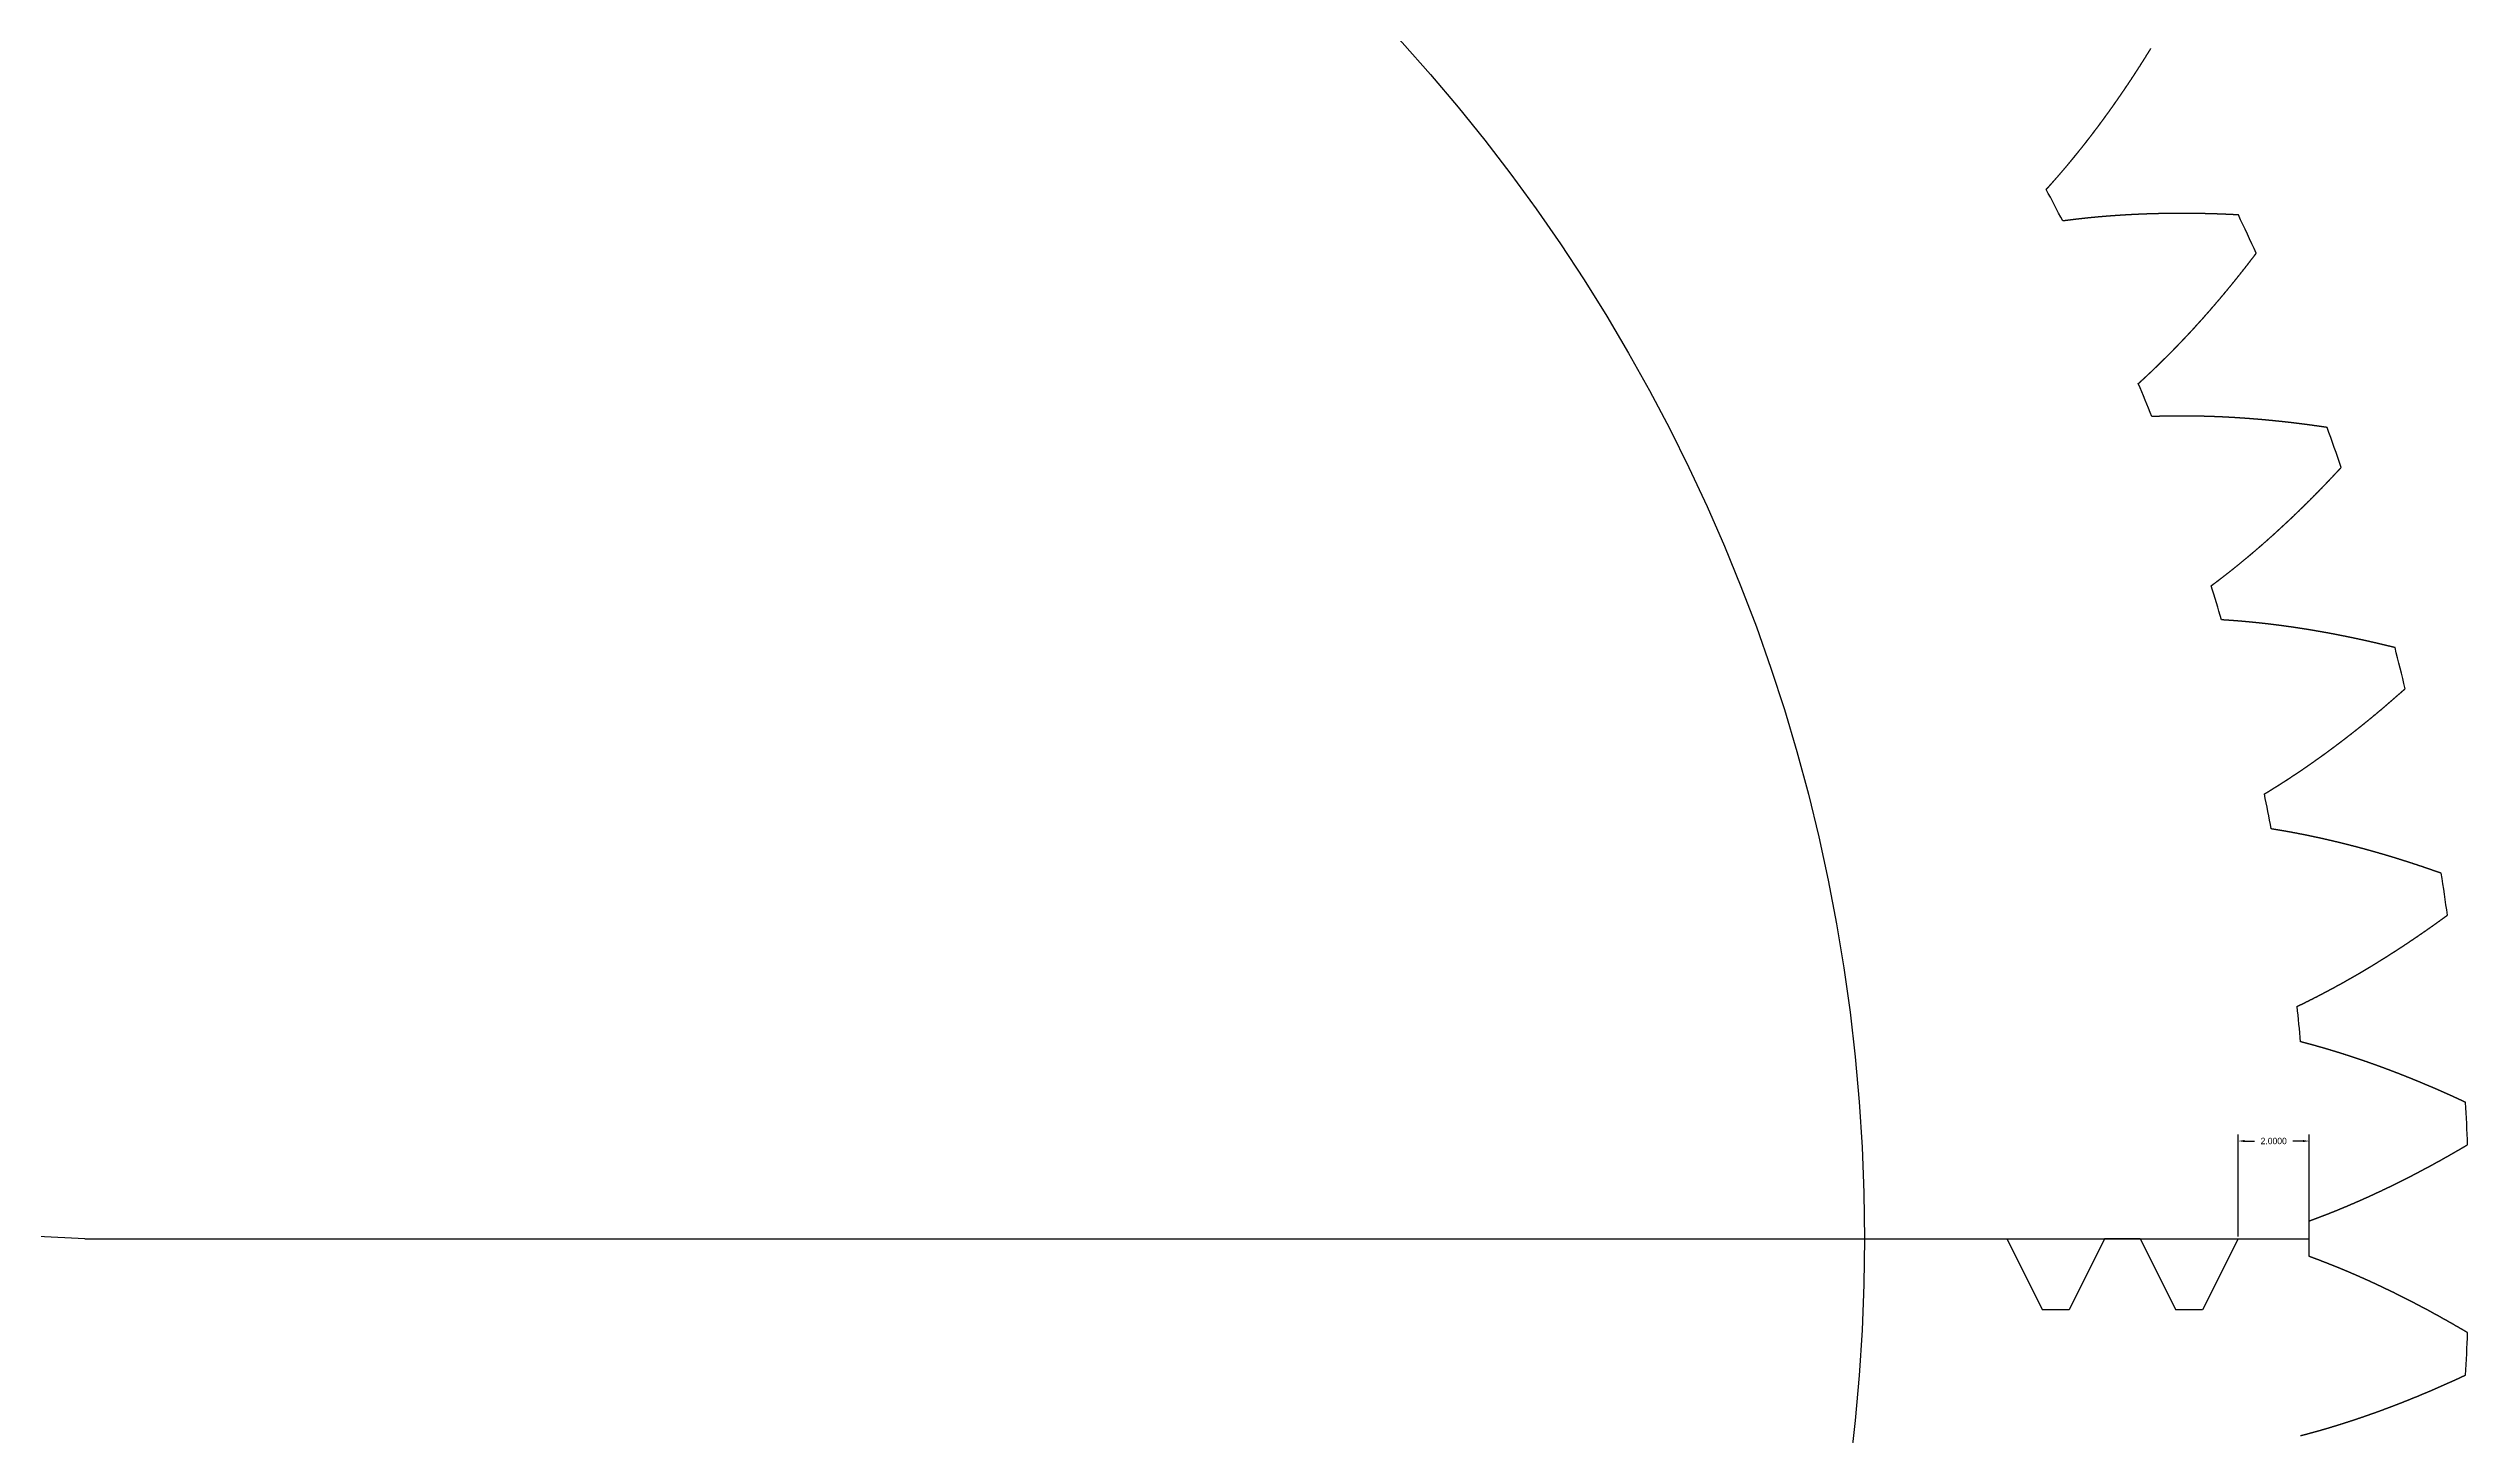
# Model space of a CAD drawing. Header units: millimetres. Extents: x -106 to 415, y -206 to 191.
# Drawn here: x 347 to 414.9, y 118.5 to 157.4 of the extents above; entities that cross this region are included whole.
import ezdxf

# ---------------------------------------------------------------- set-up
doc = ezdxf.new("R2010")
doc.units = ezdxf.units.MM
doc.header["$MEASUREMENT"] = 0
doc.dimstyles.get("Standard").update_dxf_attribs({"dimtxt": 0.18, "dimasz": 0.18, "dimexe": 0.18, "dimexo": 0.0625, "dimgap": 0.09, "dimtad": 0, "dimtih": 1, "dimtoh": 1, "dimdec": 4, "dimzin": 0, "dimdsep": 46, "dimtxsty": 'Standard', "dimcen": 0.09, "dimadec": 0, "dimazin": 0, "dimtfac": 1, "dimtdec": 4, "dimtofl": 0, "dimtmove": 0, "dimatfit": 3, "dimfxl": 1, "dimtolj": 1, "dimtzin": 0, "dimarcsym": 0})

# ---------------------------------------------------------------- blocks, each defined once
blk = doc.blocks.new('*D12')
at = {"color": 0, "linetype": 'Continuous', "lineweight": -2, "transparency": 16777216}
for p, q in [((408.5, 124.055), (408.5, 126.917)), ((408.68, 126.737), (408.964, 126.737)), ((410.32, 126.737), (410.036, 126.737)), ((410.5, 124.055), (410.5, 126.917))]:
    blk.add_line(p, q, dxfattribs=at)
at = {"color": 0, "linetype": 'Continuous', "transparency": 16777216}
for points in [[(408.68, 126.767), (408.68, 126.707), (408.5, 126.737)], [(410.32, 126.767), (410.32, 126.707), (410.5, 126.737)]]:
    blk.add_solid(points, dxfattribs=at)
at = {"layer": 'Defpoints', "color": 0, "linetype": 'Continuous', "transparency": 16777216}
for p in [(408.5, 126.737), (408.5, 123.992), (410.5, 123.992)]:
    blk.add_point(p, dxfattribs=at)
at = {"color": 0, "linetype": 'Continuous', "transparency": 16777216, "insert": (409.5, 126.737), "char_height": 0.18, "attachment_point": 5}
blk.add_mtext('\\A1;2.0000', dxfattribs=at)

msp = doc.modelspace()

# ---------------------------------------------------------------- linework, layer by layer
at = {"linetype": 'Continuous'}
for p, q in [((348, 123.99216), (285.57299, 127.01175)), ((348, 123.99216), (410.5, 123.99217)), ((402, 123.99217), (403, 121.99217)), ((404.75, 123.99217), (403.75, 121.99217)), ((405.75, 123.99217), (404.75, 123.99217)), ((405.75, 123.99217), (406.75, 121.99217)), ((408.5, 123.99217), (407.5, 121.99217)), ((403.75, 121.99217), (403, 121.99217)), ((407.5, 121.99217), (406.75, 121.99217))]:
    msp.add_line(p, q, dxfattribs=at)
msp.add_circle((348, 123.99216), 50)
for radius, start, end in [(62.5, 27.2339009, 28.1507147), (67, 24.4146326, 25.4315214), (62.5, 21.6954393, 22.6122532), (67, 18.8761711, 19.8930599), (62.5, 16.1569778, 17.0737916), (67, 13.3377095, 14.3545984), (62.5, 10.6185162, 11.5353301), (67, 7.799248, 8.8161368), (62.5, 5.0800547, 5.9968686), (67, 2.2607864, 3.2776753), (62.5, 359.5415932, 0.458407), (67, 356.7223249, 357.7392137)]:
    msp.add_arc((348, 123.99217), radius, start, end)
for points in [[(403.10685, 153.4792), (403.12131, 153.49508), (403.1502, 153.52689), (403.19344, 153.57474), (403.25091, 153.63879), (403.32241, 153.71929), (403.3936, 153.80023), (403.46446, 153.8816), (403.535, 153.9634), (403.60523, 154.04562), (403.67513, 154.12827), (403.74472, 154.21133), (403.81399, 154.29481), (403.88296, 154.37868), (403.95161, 154.46295), (404.01996, 154.54761), (404.08801, 154.63266), (404.15575, 154.7181), (404.22318, 154.80392), (404.29031, 154.89012), (404.35715, 154.97669), (404.42368, 155.06364), (404.48991, 155.15095), (404.55584, 155.23863), (404.62148, 155.32667), (404.68683, 155.41507), (404.75187, 155.50382), (404.81663, 155.59292), (404.88109, 155.68238), (404.94526, 155.77217), (405.00914, 155.86231), (405.07273, 155.95279), (405.13602, 156.04361), (405.19903, 156.13476), (405.26175, 156.22624), (405.32419, 156.31806), (405.38633, 156.41019), (405.44819, 156.50266), (405.50977, 156.59544), (405.57106, 156.68854), (405.63207, 156.78196), (405.69279, 156.8757), (405.75322, 156.96974), (405.81338, 157.0641), (405.87325, 157.15876), (405.93284, 157.25373), (405.98028, 157.32995), (406.01575, 157.38725), (406.03933, 157.42551), (406.05111, 157.44465)], [(408.50764, 152.76411), (408.4852, 152.7653), (408.44031, 152.76762), (408.37301, 152.77099), (408.28333, 152.77523), (408.17132, 152.78014), (408.05941, 152.78464), (407.94758, 152.78874), (407.83585, 152.79242), (407.72422, 152.7957), (407.61268, 152.79856), (407.50124, 152.80101), (407.3899, 152.80304), (407.27867, 152.80465), (407.16754, 152.80585), (407.05651, 152.80662), (406.94559, 152.80697), (406.83478, 152.8069), (406.72408, 152.80639), (406.6135, 152.80546), (406.50303, 152.8041), (406.39267, 152.8023), (406.28244, 152.80006), (406.17232, 152.79738), (406.06233, 152.79427), (405.95246, 152.7907), (405.84272, 152.7867), (405.73311, 152.78224), (405.62362, 152.77733), (405.51427, 152.77197), (405.40506, 152.76615), (405.29598, 152.75987), (405.18704, 152.75312), (405.07825, 152.74591), (404.9696, 152.73822), (404.8611, 152.73006), (404.75275, 152.72143), (404.64454, 152.71232), (404.5365, 152.70272), (404.42861, 152.69264), (404.32088, 152.68206), (404.21332, 152.67098), (404.10592, 152.65939), (403.9987, 152.6473), (403.89166, 152.63469), (403.78479, 152.62157), (403.69943, 152.61067), (403.63549, 152.60226), (403.5929, 152.59655), (403.57161, 152.59367)], [(405.6955, 148.02296), (405.71143, 148.03738), (405.74325, 148.06625), (405.79091, 148.1097), (405.85429, 148.16791), (405.93323, 148.24113), (406.0119, 148.31482), (406.09028, 148.38897), (406.16839, 148.46358), (406.24622, 148.53864), (406.32377, 148.61416), (406.40105, 148.69012), (406.47806, 148.76651), (406.5548, 148.84334), (406.63126, 148.92059), (406.70747, 148.99826), (406.7834, 149.07634), (406.85907, 149.15485), (406.93447, 149.23376), (407.00961, 149.31307), (407.08449, 149.3928), (407.1591, 149.47292), (407.23345, 149.55343), (407.30754, 149.63434), (407.38137, 149.71563), (407.45494, 149.79731), (407.52825, 149.87937), (407.6013, 149.9618), (407.6741, 150.04462), (407.74663, 150.1278), (407.81891, 150.21136), (407.89094, 150.29528), (407.9627, 150.37956), (408.03421, 150.46421), (408.10547, 150.54921), (408.17647, 150.63457), (408.24722, 150.72028), (408.31772, 150.80634), (408.38796, 150.89274), (408.45795, 150.9795), (408.52769, 151.06659), (408.59717, 151.15403), (408.6664, 151.2418), (408.73538, 151.32991), (408.80411, 151.41835), (408.87259, 151.50713), (408.92717, 151.57841), (408.968, 151.63202), (408.99516, 151.66783), (409.00873, 151.68574)], [(411.00207, 146.78997), (410.97984, 146.79331), (410.93539, 146.79995), (410.86873, 146.8098), (410.77987, 146.82268), (410.66886, 146.83838), (410.5579, 146.85366), (410.447, 146.86853), (410.33614, 146.88298), (410.22535, 146.89701), (410.1146, 146.91063), (410.00392, 146.92382), (409.8933, 146.93659), (409.78274, 146.94893), (409.67224, 146.96085), (409.56181, 146.97233), (409.45144, 146.98338), (409.34114, 146.994), (409.23091, 147.00419), (409.12075, 147.01393), (409.01067, 147.02323), (408.90065, 147.03209), (408.79072, 147.04051), (408.68086, 147.04847), (408.57108, 147.05598), (408.46138, 147.06304), (408.35176, 147.06965), (408.24223, 147.07579), (408.13278, 147.08147), (408.02343, 147.08669), (407.91416, 147.09144), (407.80499, 147.09571), (407.69591, 147.09951), (407.58692, 147.10283), (407.47804, 147.10567), (407.36926, 147.10802), (407.26058, 147.10988), (407.152, 147.11126), (407.04353, 147.11213), (406.93517, 147.11251), (406.82693, 147.11238), (406.7188, 147.11173), (406.61079, 147.11056), (406.5029, 147.10887), (406.39514, 147.10665), (406.2875, 147.10391), (406.20149, 147.10129), (406.13703, 147.0991), (406.09409, 147.09753), (406.07263, 147.09672)], [(407.74546, 142.34236), (407.76271, 142.35517), (407.79717, 142.38084), (407.8488, 142.41948), (407.9175, 142.4713), (408.00314, 142.53657), (408.08855, 142.60232), (408.17373, 142.66855), (408.25867, 142.73528), (408.34338, 142.80248), (408.42786, 142.87016), (408.51211, 142.93831), (408.59613, 143.00691), (408.67992, 143.07597), (408.76349, 143.14548), (408.84683, 143.21543), (408.92995, 143.28583), (409.01284, 143.35666), (409.09551, 143.42792), (409.17796, 143.49962), (409.26017, 143.57174), (409.34217, 143.64429), (409.42395, 143.71725), (409.5055, 143.79063), (409.58683, 143.86442), (409.66794, 143.93861), (409.74882, 144.01321), (409.82949, 144.08821), (409.90994, 144.16361), (409.99017, 144.23941), (410.07017, 144.3156), (410.14996, 144.39218), (410.22953, 144.46914), (410.30887, 144.54649), (410.388, 144.62421), (410.46691, 144.70232), (410.5456, 144.7808), (410.62408, 144.85966), (410.70233, 144.93888), (410.78037, 145.01848), (410.85818, 145.09843), (410.93578, 145.17876), (411.01316, 145.25944), (411.09032, 145.34048), (411.16726, 145.42188), (411.24399, 145.50363), (411.3052, 145.56931), (411.35101, 145.61873), (411.3815, 145.65174), (411.39674, 145.66827)], [(412.90825, 140.60296), (412.88645, 140.60843), (412.84285, 140.61934), (412.77745, 140.63557), (412.69026, 140.65697), (412.58128, 140.68331), (412.47231, 140.70923), (412.36336, 140.73473), (412.25442, 140.75981), (412.14549, 140.78447), (412.03658, 140.80871), (411.92769, 140.83252), (411.81882, 140.85591), (411.70996, 140.87887), (411.60113, 140.90139), (411.49232, 140.92348), (411.38354, 140.94513), (411.27478, 140.96635), (411.16604, 140.98712), (411.05734, 141.00745), (410.94867, 141.02734), (410.84002, 141.04677), (410.73141, 141.06576), (410.62283, 141.08429), (410.51429, 141.10236), (410.40578, 141.11998), (410.29732, 141.13713), (410.18889, 141.15381), (410.0805, 141.17003), (409.97216, 141.18578), (409.86386, 141.20105), (409.75561, 141.21584), (409.64741, 141.23015), (409.53925, 141.24397), (409.43115, 141.2573), (409.3231, 141.27015), (409.21511, 141.28249), (409.10717, 141.29434), (408.99929, 141.30568), (408.89148, 141.31651), (408.78372, 141.32683), (408.67604, 141.33662), (408.56842, 141.34588), (408.46087, 141.35461), (408.3534, 141.3628), (408.246, 141.37046), (408.16013, 141.37616), (408.09577, 141.38019), (408.05288, 141.38277), (408.03143, 141.38404)], [(409.2376, 136.49043), (409.256, 136.50151), (409.29278, 136.52373), (409.3479, 136.55721), (409.42128, 136.60216), (409.51282, 136.65886), (409.60417, 136.71606), (409.69534, 136.77376), (409.78633, 136.83198), (409.87713, 136.89069), (409.96775, 136.9499), (410.05818, 137.0096), (410.14843, 137.06977), (410.2385, 137.13042), (410.32839, 137.19154), (410.41809, 137.25312), (410.50762, 137.31517), (410.59696, 137.37767), (410.68612, 137.44062), (410.77509, 137.50403), (410.86389, 137.56788), (410.95251, 137.63217), (411.04094, 137.6969), (411.12919, 137.76206), (411.21727, 137.82766), (411.30516, 137.89368), (411.39287, 137.96013), (411.4804, 138.02699), (411.56775, 138.09428), (411.65491, 138.16197), (411.7419, 138.23009), (411.8287, 138.2986), (411.91533, 138.36753), (412.00177, 138.43686), (412.08803, 138.50659), (412.17411, 138.57671), (412.26001, 138.64723), (412.34573, 138.71815), (412.43126, 138.78945), (412.51662, 138.86114), (412.60179, 138.93321), (412.68678, 139.00567), (412.77158, 139.07851), (412.8562, 139.15172), (412.94064, 139.22531), (413.0249, 139.29928), (413.09216, 139.35874), (413.14252, 139.40351), (413.17607, 139.43343), (413.19283, 139.44841)], [(414.20841, 134.26086), (414.18724, 134.26842), (414.14489, 134.28348), (414.08137, 134.30595), (413.99665, 134.33566), (413.89072, 134.37239), (413.78476, 134.40871), (413.67878, 134.44461), (413.57277, 134.48009), (413.46673, 134.51515), (413.36067, 134.54978), (413.25458, 134.584), (413.14847, 134.61778), (413.04234, 134.65113), (412.93619, 134.68406), (412.83002, 134.71654), (412.72384, 134.7486), (412.61763, 134.78021), (412.51141, 134.81138), (412.40518, 134.84211), (412.29893, 134.87239), (412.19267, 134.90222), (412.0864, 134.9316), (411.98011, 134.96052), (411.87382, 134.98899), (411.76752, 135.01699), (411.66122, 135.04453), (411.55491, 135.0716), (411.44859, 135.09821), (411.34227, 135.12434), (411.23595, 135.14999), (411.12964, 135.17516), (411.02332, 135.19984), (410.917, 135.22404), (410.81069, 135.24774), (410.70439, 135.27095), (410.59809, 135.29366), (410.4918, 135.31587), (410.38552, 135.33757), (410.27925, 135.35876), (410.173, 135.37943), (410.06676, 135.39957), (409.96054, 135.41917), (409.85434, 135.43824), (409.74815, 135.45677), (409.64199, 135.47475), (409.55708, 135.48871), (409.49341, 135.49894), (409.45096, 135.50565), (409.42974, 135.50898)], [(410.15798, 130.5218), (410.17736, 130.53106), (410.21611, 130.54962), (410.2742, 130.57763), (410.35158, 130.61529), (410.44816, 130.66288), (410.54461, 130.711), (410.64093, 130.75963), (410.73711, 130.8088), (410.83315, 130.85847), (410.92906, 130.90866), (411.02483, 130.95935), (411.12047, 131.01053), (411.21597, 131.06221), (411.31134, 131.11437), (411.40657, 131.167), (411.50166, 131.22012), (411.59662, 131.2737), (411.69144, 131.32776), (411.78612, 131.38228), (411.88066, 131.43726), (411.97507, 131.4927), (412.06934, 131.54859), (412.16347, 131.60493), (412.25746, 131.66172), (412.35132, 131.71895), (412.44503, 131.77662), (412.5386, 131.83473), (412.63204, 131.89327), (412.72533, 131.95224), (412.81849, 132.01164), (412.9115, 132.07146), (413.00437, 132.1317), (413.0971, 132.19236), (413.18969, 132.25344), (413.28213, 132.31493), (413.37444, 132.37683), (413.4666, 132.43914), (413.55862, 132.50186), (413.65049, 132.56497), (413.74222, 132.62849), (413.83381, 132.69241), (413.92524, 132.75672), (414.01654, 132.82143), (414.10769, 132.88652), (414.19869, 132.95201), (414.27138, 133.00471), (414.32583, 133.04441), (414.3621, 133.07095), (414.38022, 133.08424)], [(414.8904, 127.82289), (414.87006, 127.83245), (414.82936, 127.85153), (414.7683, 127.88003), (414.68684, 127.91778), (414.58495, 127.96456), (414.483, 128.01094), (414.38097, 128.0569), (414.27888, 128.10244), (414.17672, 128.14757), (414.0745, 128.19228), (413.97221, 128.23657), (413.86985, 128.28044), (413.76744, 128.32388), (413.66496, 128.3669), (413.56242, 128.40948), (413.45983, 128.45163), (413.35717, 128.49335), (413.25445, 128.53462), (413.15168, 128.57546), (413.04885, 128.61585), (412.94596, 128.6558), (412.84302, 128.6953), (412.74003, 128.73434), (412.63698, 128.77294), (412.53388, 128.81107), (412.43073, 128.84874), (412.32753, 128.88595), (412.22428, 128.92269), (412.12098, 128.95896), (412.01763, 128.99475), (411.91424, 129.03006), (411.8108, 129.06489), (411.70732, 129.09924), (411.60379, 129.13309), (411.50022, 129.16645), (411.39661, 129.19932), (411.29296, 129.23168), (411.18927, 129.26354), (411.08554, 129.29488), (410.98178, 129.32571), (410.87798, 129.35601), (410.77415, 129.38577), (410.67028, 129.415), (410.56638, 129.44369), (410.46246, 129.47184), (410.37929, 129.49393), (410.3169, 129.51025), (410.2753, 129.52103), (410.2545, 129.52639)], [(410.498, 124.49221), (410.51819, 124.49955), (410.55855, 124.51429), (410.61907, 124.53656), (410.69972, 124.56657), (410.80045, 124.60462), (410.90109, 124.6432), (411.00165, 124.68232), (411.10213, 124.72197), (411.20252, 124.76214), (411.30282, 124.80284), (411.40304, 124.84405), (411.50317, 124.88577), (411.60322, 124.92798), (411.70317, 124.97069), (411.80304, 125.01389), (411.90281, 125.05758), (412.0025, 125.10175), (412.10209, 125.1464), (412.20159, 125.19153), (412.301, 125.23713), (412.40032, 125.2832), (412.49954, 125.32973), (412.59867, 125.37673), (412.6977, 125.42418), (412.79664, 125.47208), (412.89549, 125.52044), (412.99423, 125.56924), (413.09288, 125.61849), (413.19143, 125.66818), (413.28988, 125.71831), (413.38823, 125.76888), (413.48649, 125.81988), (413.58464, 125.87131), (413.68269, 125.92316), (413.78064, 125.97544), (413.87848, 126.02815), (413.97623, 126.08127), (414.07387, 126.13481), (414.17141, 126.18877), (414.26884, 126.24313), (414.36616, 126.29791), (414.46338, 126.3531), (414.5605, 126.40869), (414.6575, 126.46469), (414.7544, 126.52109), (414.83183, 126.56652), (414.88986, 126.60078), (414.92852, 126.6237), (414.94785, 126.63518)], [(414.94785, 121.34916), (414.92852, 121.36063), (414.88986, 121.38355), (414.83183, 121.41781), (414.7544, 121.46325), (414.6575, 121.51964), (414.5605, 121.57564), (414.46338, 121.63123), (414.36616, 121.68642), (414.26884, 121.7412), (414.17141, 121.79557), (414.07387, 121.84952), (413.97623, 121.90306), (413.87848, 121.95619), (413.78064, 122.00889), (413.68269, 122.06117), (413.58464, 122.11303), (413.48649, 122.16446), (413.38823, 122.21545), (413.28988, 122.26602), (413.19143, 122.31615), (413.09288, 122.36584), (412.99423, 122.41509), (412.89549, 122.46389), (412.79664, 122.51225), (412.6977, 122.56015), (412.59867, 122.60761), (412.49954, 122.6546), (412.40032, 122.70113), (412.301, 122.7472), (412.20159, 122.7928), (412.10209, 122.83793), (412.0025, 122.88258), (411.90281, 122.92675), (411.80304, 122.97044), (411.70317, 123.01364), (411.60322, 123.05635), (411.50317, 123.09857), (411.40304, 123.14028), (411.30282, 123.18149), (411.20252, 123.22219), (411.10213, 123.26236), (411.00165, 123.30201), (410.90109, 123.34113), (410.80045, 123.37971), (410.69972, 123.41776), (410.61907, 123.44777), (410.55855, 123.47004), (410.51819, 123.48478), (410.498, 123.49213)], [(410.2545, 118.45794), (410.2753, 118.46331), (410.3169, 118.47408), (410.37929, 118.49041), (410.46246, 118.51249), (410.56638, 118.54064), (410.67028, 118.56933), (410.77415, 118.59856), (410.87798, 118.62833), (410.98178, 118.65863), (411.08554, 118.68945), (411.18927, 118.7208), (411.29296, 118.75265), (411.39661, 118.78502), (411.50022, 118.81788), (411.60379, 118.85124), (411.70732, 118.88509), (411.8108, 118.91944), (411.91424, 118.95427), (412.01763, 118.98958), (412.12098, 119.02538), (412.22428, 119.06164), (412.32753, 119.09838), (412.43073, 119.13559), (412.53388, 119.17326), (412.63698, 119.2114), (412.74003, 119.24999), (412.84302, 119.28903), (412.94596, 119.32853), (413.04885, 119.36848), (413.15168, 119.40887), (413.25445, 119.44971), (413.35717, 119.49099), (413.45983, 119.5327), (413.56242, 119.57485), (413.66496, 119.61744), (413.76744, 119.66045), (413.86985, 119.70389), (413.97221, 119.74776), (414.0745, 119.79205), (414.17672, 119.83676), (414.27888, 119.88189), (414.38097, 119.92744), (414.483, 119.9734), (414.58495, 120.01977), (414.68684, 120.06655), (414.7683, 120.1043), (414.82936, 120.1328), (414.87006, 120.15188), (414.8904, 120.16144)]]:
    msp.add_open_spline(points, degree=5)

# ---------------------------------------------------------------- dimensions: what is measured, and where the dimension line sits
dim = msp.add_aligned_dim(p1=(410.5, 123.99217), p2=(408.5, 123.99217), distance=-2.7453, dimstyle='Standard', dxfattribs=at)
dim.commit()
dim.dimension.update_dxf_attribs({"geometry": '*D12', "text_midpoint": (409.5, 126.73747)})

doc.saveas('drawing.dxf')
